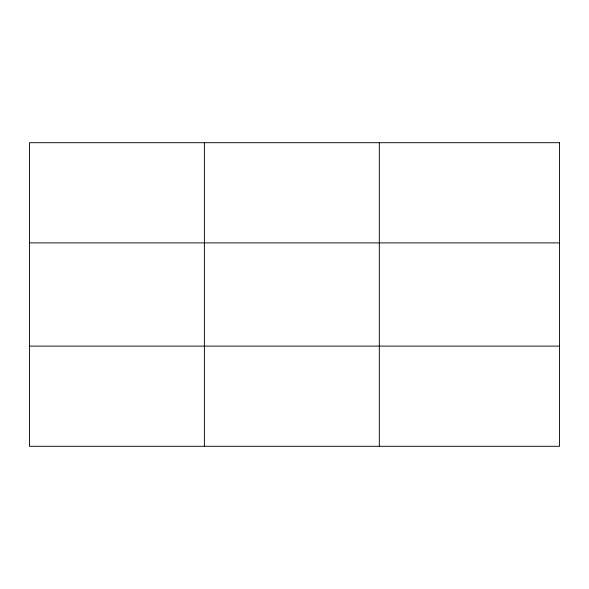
<?xml version="1.0" encoding="UTF-8"?>
<svg xmlns="http://www.w3.org/2000/svg" width="589" height="589" viewBox="0 0 589 589"><rect width="100%" height="100%" fill="white"/><g stroke="black" fill="none" stroke-linecap="round" stroke-linejoin="round"><path stroke-width="0.88" d="M204.383 446.3L204.383 142.7M379.316 446.3L379.316 142.7M29.45 242.889L559.55 242.889M29.45 346.111L559.55 346.111M559.55 142.7L559.55 446.3L29.45 446.3L29.45 142.7L559.55 142.7"/></g></svg>
